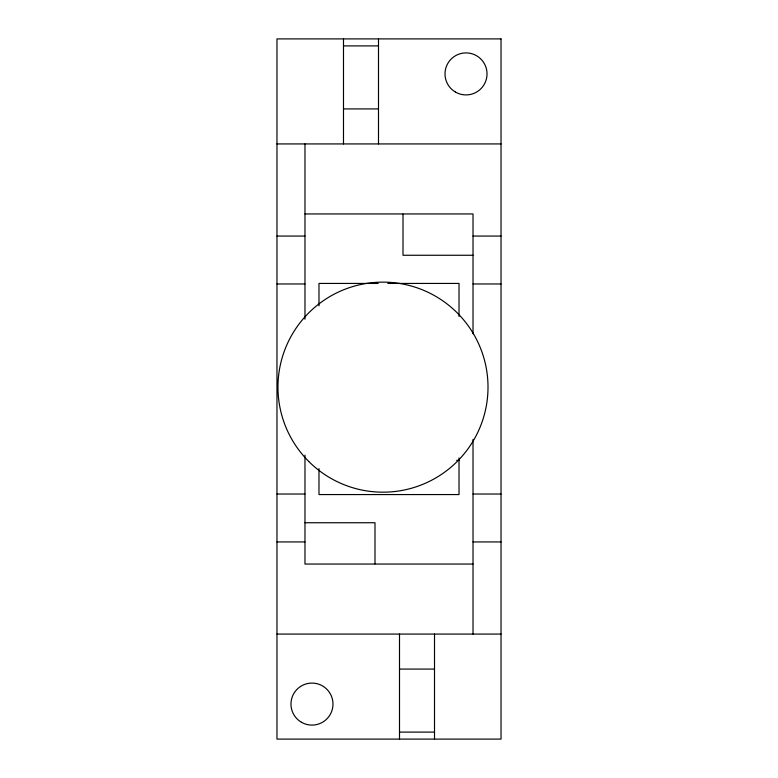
<?xml version="1.0" encoding="UTF-8"?>
<svg xmlns="http://www.w3.org/2000/svg" width="778" height="778" viewBox="0 0 778 778"><rect width="100%" height="100%" fill="white"/><g stroke="black" fill="none" stroke-linecap="round" stroke-linejoin="round"><path stroke-width="1.17" d="M343.487 45.902L378.497 45.902M343.487 108.92L378.497 108.92M276.968 143.93L501.032 143.93M304.976 213.95L473.024 213.95L473.024 333.752M276.968 236.065L304.976 236.065M473.024 236.065L501.032 236.065M473.024 255.262L403.004 255.262L403.004 214.115M378.137 283.435L318.98 283.435L318.98 305.851M387.794 283.435L459.02 283.435L459.02 316.471M276.968 283.97L304.976 283.97M473.024 283.97L501.032 283.97M456.608 460.352L459.02 460.352M276.968 494.03L304.976 494.03M473.024 494.03L501.032 494.03M304.976 522.738L374.996 522.738L374.996 563.885M276.968 541.935L304.976 541.935M473.024 541.935L501.032 541.935M473.024 564.05L304.976 564.05L304.976 455.179M276.968 634.07L501.032 634.07M399.503 669.08L434.513 669.08M399.503 732.098L434.513 732.098M473.024 439.395L473.024 634.07M459.02 457.931L459.02 494.565L318.98 494.565L318.98 468.609M434.513 634.07L434.513 739.1M399.503 634.07L399.503 739.1M378.497 38.9L378.497 143.93M343.487 38.9L343.487 143.93M304.976 143.93L304.976 319.184M501.032 38.9L276.968 38.9L276.968 739.1L501.032 739.1L501.032 38.9M308.72 461.422A105.03 105.03 0 0 0 484.431 414.343A105.03 105.03 0 0 0 355.799 285.711A105.03 105.03 0 0 0 308.72 461.422M301.475 722.285A21.006 21.006 0 0 0 332.984 704.09A21.006 21.006 0 0 0 301.475 685.895A21.006 21.006 0 0 0 301.475 722.285M455.519 92.105A21.006 21.006 0 0 0 487.028 73.91A21.006 21.006 0 0 0 455.519 55.715A21.006 21.006 0 0 0 455.519 92.105"/></g></svg>
